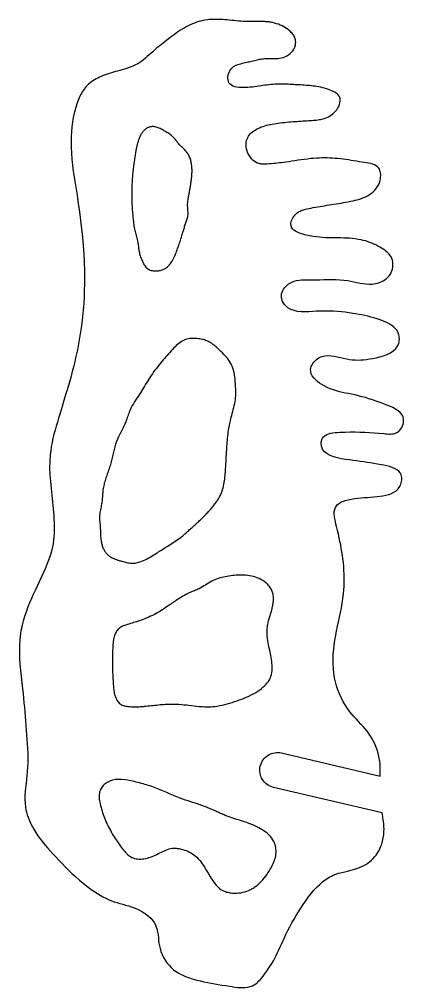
# Model space of a CAD drawing. Extents: x 0 to 470, y 0 to 279.
# Drawn here: x 346.3 to 378.8, y 196.5 to 278.5 of the extents above; entities that cross this region are included whole.
import ezdxf

# ---------------------------------------------------------------- set-up
doc = ezdxf.new("R2010")
doc.units = 0
doc.layers.add('CK_LEVEL_1', color=1, linetype='CONTINUOUS')

msp = doc.modelspace()

# ---------------------------------------------------------------- linework, layer by layer
at = {"layer": 'CK_LEVEL_1'}
msp.add_lwpolyline([(346.539, 227.295), (346.518, 227.207), (346.497, 227.118), (346.477, 227.029), (346.458, 226.94), (346.44, 226.851), (346.423, 226.762), (346.406, 226.672), (346.391, 226.583), (346.377, 226.493), (346.317, 225.981), (346.286, 225.465), (346.281, 224.945), (346.298, 224.422), (346.331, 223.898), (346.377, 223.372), (346.431, 222.845), (346.49, 222.319), (346.549, 221.795), (346.59, 221.406), (346.63, 221.017), (346.667, 220.63), (346.703, 220.243), (346.737, 219.856), (346.77, 219.47), (346.802, 219.084), (346.834, 218.698), (346.865, 218.312), (346.896, 217.923), (346.925, 217.534), (346.952, 217.144), (346.973, 216.754), (346.988, 216.363), (346.995, 215.972), (346.993, 215.581), (346.98, 215.188), (346.955, 214.796), (346.923, 214.459), (346.885, 214.123), (346.845, 213.786), (346.808, 213.451), (346.777, 213.116), (346.756, 212.782), (346.751, 212.449), (346.764, 212.118), (346.801, 211.79), (346.84, 211.574), (346.889, 211.36), (346.95, 211.148), (347.02, 210.938), (347.099, 210.73), (347.186, 210.525), (347.281, 210.323), (347.383, 210.125), (347.492, 209.93), (347.664, 209.646), (347.847, 209.371), (348.041, 209.103), (348.242, 208.842), (348.452, 208.586), (348.667, 208.335), (348.886, 208.088), (349.11, 207.844), (349.335, 207.603), (349.614, 207.307), (349.895, 207.014), (350.18, 206.725), (350.468, 206.439), (350.761, 206.159), (351.059, 205.883), (351.364, 205.615), (351.675, 205.353), (351.995, 205.098), (352.212, 204.934), (352.433, 204.775), (352.658, 204.621), (352.886, 204.474), (353.118, 204.335), (353.354, 204.203), (353.594, 204.082), (353.838, 203.97), (354.085, 203.871), (354.318, 203.788), (354.555, 203.713), (354.793, 203.643), (355.033, 203.576), (355.273, 203.508), (355.514, 203.436), (355.755, 203.358), (355.995, 203.271), (356.234, 203.172), (356.448, 203.071), (356.658, 202.957), (356.861, 202.831), (357.055, 202.694), (357.237, 202.546), (357.404, 202.386), (357.553, 202.215), (357.683, 202.033), (357.79, 201.841), (357.872, 201.638), (357.935, 201.426), (357.981, 201.208), (358.016, 200.983), (358.044, 200.755), (358.071, 200.524), (358.1, 200.292), (358.137, 200.062), (358.186, 199.834), (358.263, 199.572), (358.362, 199.318), (358.481, 199.073), (358.62, 198.838), (358.776, 198.614), (358.949, 198.405), (359.137, 198.209), (359.339, 198.03), (359.554, 197.869), (359.731, 197.756), (359.915, 197.653), (360.104, 197.561), (360.297, 197.477), (360.494, 197.401), (360.694, 197.333), (360.896, 197.27), (361.099, 197.213), (361.302, 197.16), (361.604, 197.086), (361.905, 197.018), (362.206, 196.956), (362.509, 196.897), (362.813, 196.842), (363.12, 196.789), (363.431, 196.738), (363.747, 196.687), (364.068, 196.636), (364.292, 196.6), (364.518, 196.568), (364.744, 196.541), (364.967, 196.523), (365.188, 196.516), (365.403, 196.525), (365.612, 196.553), (365.813, 196.601), (366.004, 196.674), (366.152, 196.754), (366.294, 196.85), (366.428, 196.96), (366.557, 197.082), (366.681, 197.214), (366.799, 197.353), (366.914, 197.497), (367.024, 197.644), (367.132, 197.792), (367.193, 197.878), (367.254, 197.964), (367.314, 198.049), (367.373, 198.135), (367.431, 198.22), (367.488, 198.306), (367.544, 198.392), (367.599, 198.478), (367.653, 198.566), (367.783, 198.789), (367.907, 199.017), (368.026, 199.249), (368.14, 199.483), (368.252, 199.721), (368.362, 199.959), (368.47, 200.199), (368.579, 200.438), (368.689, 200.677), (368.848, 201.009), (369.011, 201.339), (369.179, 201.666), (369.351, 201.99), (369.53, 202.31), (369.713, 202.627), (369.903, 202.941), (370.098, 203.251), (370.299, 203.558), (370.437, 203.761), (370.578, 203.961), (370.722, 204.159), (370.872, 204.354), (371.025, 204.544), (371.185, 204.73), (371.35, 204.912), (371.521, 205.087), (371.7, 205.257), (371.814, 205.359), (371.932, 205.458), (372.052, 205.553), (372.175, 205.645), (372.301, 205.732), (372.429, 205.814), (372.56, 205.891), (372.694, 205.961), (372.831, 206.026), (373.069, 206.121), (373.314, 206.2), (373.563, 206.268), (373.816, 206.329), (374.069, 206.387), (374.323, 206.447), (374.576, 206.512), (374.825, 206.587), (375.07, 206.677), (375.251, 206.756), (375.428, 206.846), (375.599, 206.946), (375.765, 207.056), (375.924, 207.175), (376.076, 207.303), (376.219, 207.44), (376.352, 207.586), (376.476, 207.741), (376.622, 207.956), (376.75, 208.184), (376.86, 208.422), (376.951, 208.669), (377.025, 208.923), (377.081, 209.181), (377.12, 209.442), (377.142, 209.705), (377.147, 209.967), (377.142, 210.118), (377.133, 210.268), (377.12, 210.418), (377.102, 210.567), (377.082, 210.715), (377.059, 210.863), (377.035, 211.011), (377.009, 211.159), (376.982, 211.306), (367.792, 213.459, -0.414214), (366.673, 215.263, -0.414214), (368.477, 216.382), (376.821, 214.427), (376.824, 214.547), (376.827, 214.667), (376.829, 214.787), (376.83, 214.906), (376.83, 215.026), (376.827, 215.146), (376.823, 215.265), (376.817, 215.385), (376.808, 215.505), (376.772, 215.795), (376.72, 216.085), (376.65, 216.371), (376.563, 216.654), (376.461, 216.932), (376.343, 217.203), (376.21, 217.467), (376.063, 217.722), (375.902, 217.967), (375.736, 218.192), (375.559, 218.409), (375.375, 218.619), (375.186, 218.826), (374.995, 219.03), (374.803, 219.235), (374.614, 219.442), (374.429, 219.653), (374.252, 219.87), (374.043, 220.153), (373.849, 220.448), (373.671, 220.753), (373.509, 221.068), (373.364, 221.392), (373.236, 221.722), (373.126, 222.059), (373.033, 222.4), (372.959, 222.745), (372.896, 223.138), (372.857, 223.534), (372.837, 223.931), (372.837, 224.33), (372.853, 224.729), (372.885, 225.127), (372.93, 225.525), (372.987, 225.921), (373.054, 226.315), (373.129, 226.708), (373.21, 227.099), (373.294, 227.488), (373.378, 227.877), (373.46, 228.266), (373.538, 228.656), (373.609, 229.048), (373.67, 229.441), (373.718, 229.838), (373.748, 230.17), (373.767, 230.503), (373.777, 230.837), (373.778, 231.171), (373.771, 231.504), (373.756, 231.836), (373.733, 232.164), (373.704, 232.489), (373.667, 232.81), (373.628, 233.105), (373.583, 233.398), (373.532, 233.69), (373.477, 233.983), (373.417, 234.28), (373.352, 234.582), (373.282, 234.891), (373.207, 235.209), (373.127, 235.538), (373.075, 235.753), (373.026, 235.971), (372.983, 236.188), (372.952, 236.401), (372.936, 236.607), (372.94, 236.804), (372.969, 236.988), (373.026, 237.155), (373.116, 237.304), (373.192, 237.388), (373.281, 237.464), (373.382, 237.532), (373.492, 237.592), (373.609, 237.646), (373.733, 237.695), (373.86, 237.737), (373.99, 237.775), (374.119, 237.809), (374.398, 237.87), (374.67, 237.916), (374.937, 237.95), (375.203, 237.975), (375.467, 237.995), (375.734, 238.011), (376.003, 238.027), (376.278, 238.047), (376.561, 238.071), (376.808, 238.1), (377.057, 238.137), (377.304, 238.188), (377.543, 238.253), (377.771, 238.338), (377.983, 238.444), (378.174, 238.576), (378.339, 238.735), (378.474, 238.925), (378.526, 239.027), (378.57, 239.135), (378.605, 239.247), (378.631, 239.361), (378.647, 239.476), (378.653, 239.59), (378.647, 239.702), (378.631, 239.809), (378.602, 239.91), (378.514, 240.082), (378.387, 240.229), (378.227, 240.352), (378.039, 240.455), (377.831, 240.541), (377.607, 240.612), (377.375, 240.672), (377.141, 240.722), (376.909, 240.766), (376.591, 240.824), (376.289, 240.876), (375.996, 240.923), (375.71, 240.967), (375.426, 241.008), (375.139, 241.049), (374.844, 241.09), (374.538, 241.132), (374.215, 241.176), (373.887, 241.224), (373.55, 241.279), (373.215, 241.349), (372.893, 241.437), (372.594, 241.549), (372.331, 241.69), (372.113, 241.866), (371.951, 242.081), (371.856, 242.341), (371.844, 242.415), (371.837, 242.493), (371.835, 242.571), (371.839, 242.65), (371.848, 242.728), (371.863, 242.805), (371.883, 242.879), (371.909, 242.95), (371.941, 243.016), (372.034, 243.145), (372.153, 243.25), (372.295, 243.331), (372.455, 243.394), (372.629, 243.44), (372.814, 243.472), (373.006, 243.494), (373.201, 243.509), (373.396, 243.519), (373.852, 243.536), (374.286, 243.545), (374.704, 243.546), (375.109, 243.539), (375.508, 243.524), (375.906, 243.503), (376.308, 243.475), (376.718, 243.442), (377.143, 243.402), (377.276, 243.389), (377.41, 243.377), (377.543, 243.37), (377.675, 243.368), (377.805, 243.374), (377.931, 243.39), (378.053, 243.418), (378.169, 243.46), (378.279, 243.518), (378.387, 243.599), (378.485, 243.697), (378.572, 243.81), (378.648, 243.934), (378.71, 244.065), (378.758, 244.202), (378.79, 244.34), (378.806, 244.476), (378.804, 244.608), (378.755, 244.822), (378.656, 245.014), (378.512, 245.186), (378.332, 245.34), (378.123, 245.479), (377.892, 245.605), (377.646, 245.718), (377.392, 245.823), (377.139, 245.92), (376.806, 246.043), (376.485, 246.156), (376.173, 246.261), (375.869, 246.358), (375.57, 246.448), (375.276, 246.53), (374.984, 246.606), (374.692, 246.676), (374.399, 246.74), (374.148, 246.791), (373.895, 246.842), (373.639, 246.895), (373.382, 246.954), (373.123, 247.022), (372.862, 247.102), (372.6, 247.197), (372.337, 247.311), (372.072, 247.446), (371.877, 247.561), (371.686, 247.688), (371.506, 247.827), (371.34, 247.976), (371.196, 248.134), (371.078, 248.301), (370.99, 248.474), (370.94, 248.654), (370.931, 248.838), (370.952, 248.967), (370.993, 249.096), (371.052, 249.224), (371.128, 249.347), (371.217, 249.464), (371.318, 249.574), (371.428, 249.674), (371.546, 249.762), (371.668, 249.837), (371.905, 249.938), (372.15, 249.992), (372.402, 250.009), (372.66, 249.995), (372.922, 249.957), (373.185, 249.904), (373.449, 249.843), (373.711, 249.781), (373.97, 249.726), (374.215, 249.685), (374.456, 249.656), (374.696, 249.64), (374.936, 249.635), (375.177, 249.641), (375.421, 249.657), (375.668, 249.684), (375.921, 249.72), (376.181, 249.764), (376.491, 249.828), (376.805, 249.905), (377.113, 249.999), (377.408, 250.113), (377.682, 250.249), (377.926, 250.41), (378.132, 250.598), (378.292, 250.817), (378.398, 251.069), (378.421, 251.162), (378.436, 251.259), (378.444, 251.358), (378.445, 251.458), (378.439, 251.558), (378.427, 251.658), (378.407, 251.755), (378.38, 251.851), (378.346, 251.942), (378.252, 252.123), (378.13, 252.284), (377.985, 252.428), (377.819, 252.557), (377.637, 252.671), (377.443, 252.773), (377.239, 252.864), (377.03, 252.947), (376.82, 253.023), (376.556, 253.111), (376.295, 253.192), (376.037, 253.265), (375.782, 253.332), (375.528, 253.393), (375.275, 253.448), (375.024, 253.497), (374.773, 253.542), (374.523, 253.583), (374.196, 253.631), (373.867, 253.673), (373.536, 253.707), (373.202, 253.734), (372.862, 253.754), (372.518, 253.767), (372.166, 253.771), (371.807, 253.767), (371.439, 253.755), (371.111, 253.738), (370.78, 253.722), (370.452, 253.714), (370.13, 253.721), (369.821, 253.751), (369.527, 253.811), (369.255, 253.909), (369.01, 254.051), (368.795, 254.245), (368.729, 254.325), (368.669, 254.411), (368.614, 254.502), (368.566, 254.598), (368.526, 254.697), (368.495, 254.798), (368.473, 254.901), (368.462, 255.005), (368.462, 255.108), (368.48, 255.244), (368.518, 255.376), (368.573, 255.504), (368.643, 255.627), (368.728, 255.743), (368.823, 255.852), (368.928, 255.952), (369.041, 256.042), (369.159, 256.122), (369.348, 256.222), (369.545, 256.298), (369.748, 256.352), (369.956, 256.388), (370.168, 256.41), (370.383, 256.421), (370.6, 256.424), (370.817, 256.424), (371.035, 256.422), (371.38, 256.425), (371.723, 256.432), (372.063, 256.441), (372.401, 256.448), (372.737, 256.451), (373.073, 256.447), (373.407, 256.432), (373.741, 256.404), (374.075, 256.359), (374.335, 256.312), (374.595, 256.258), (374.856, 256.203), (375.117, 256.15), (375.378, 256.105), (375.639, 256.073), (375.901, 256.058), (376.163, 256.066), (376.425, 256.1), (376.591, 256.138), (376.755, 256.189), (376.916, 256.253), (377.07, 256.33), (377.217, 256.419), (377.354, 256.521), (377.48, 256.636), (377.592, 256.764), (377.688, 256.904), (377.759, 257.038), (377.816, 257.18), (377.859, 257.328), (377.888, 257.479), (377.902, 257.632), (377.901, 257.784), (377.885, 257.934), (377.854, 258.08), (377.807, 258.219), (377.74, 258.357), (377.657, 258.486), (377.561, 258.607), (377.452, 258.72), (377.333, 258.826), (377.205, 258.925), (377.072, 259.017), (376.934, 259.105), (376.794, 259.187), (376.622, 259.281), (376.45, 259.368), (376.276, 259.449), (376.101, 259.524), (375.925, 259.592), (375.748, 259.654), (375.568, 259.71), (375.387, 259.759), (375.203, 259.801), (374.962, 259.847), (374.717, 259.884), (374.47, 259.912), (374.222, 259.933), (373.973, 259.948), (373.725, 259.958), (373.478, 259.964), (373.233, 259.968), (372.991, 259.971), (372.729, 259.974), (372.47, 259.979), (372.211, 259.987), (371.951, 260.001), (371.688, 260.021), (371.419, 260.051), (371.143, 260.091), (370.858, 260.143), (370.561, 260.21), (370.372, 260.259), (370.182, 260.316), (369.997, 260.38), (369.822, 260.455), (369.662, 260.539), (369.522, 260.636), (369.407, 260.745), (369.323, 260.868), (369.273, 261.006), (369.261, 261.111), (369.266, 261.221), (369.288, 261.335), (369.325, 261.451), (369.375, 261.566), (369.436, 261.678), (369.507, 261.786), (369.586, 261.887), (369.672, 261.979), (369.792, 262.084), (369.92, 262.172), (370.054, 262.245), (370.195, 262.306), (370.339, 262.356), (370.488, 262.398), (370.639, 262.433), (370.791, 262.464), (370.944, 262.492), (371.141, 262.528), (371.337, 262.562), (371.533, 262.596), (371.728, 262.63), (371.922, 262.662), (372.116, 262.694), (372.31, 262.726), (372.504, 262.757), (372.697, 262.787), (372.9, 262.819), (373.104, 262.851), (373.307, 262.883), (373.511, 262.916), (373.714, 262.951), (373.918, 262.988), (374.122, 263.027), (374.326, 263.069), (374.53, 263.114), (374.708, 263.157), (374.886, 263.203), (375.062, 263.255), (375.236, 263.313), (375.406, 263.377), (375.572, 263.449), (375.734, 263.53), (375.89, 263.621), (376.039, 263.722), (376.161, 263.817), (376.276, 263.921), (376.383, 264.032), (376.483, 264.152), (376.573, 264.279), (376.653, 264.414), (376.722, 264.556), (376.779, 264.705), (376.822, 264.861), (376.845, 264.981), (376.859, 265.103), (376.865, 265.225), (376.862, 265.346), (376.85, 265.464), (376.827, 265.577), (376.794, 265.685), (376.75, 265.785), (376.695, 265.875), (376.596, 265.988), (376.475, 266.08), (376.336, 266.155), (376.182, 266.215), (376.016, 266.262), (375.842, 266.3), (375.663, 266.33), (375.482, 266.357), (375.302, 266.381), (375.056, 266.417), (374.817, 266.453), (374.584, 266.49), (374.356, 266.527), (374.131, 266.563), (373.909, 266.597), (373.688, 266.629), (373.467, 266.658), (373.244, 266.682), (373.021, 266.702), (372.795, 266.718), (372.568, 266.728), (372.339, 266.735), (372.109, 266.737), (371.878, 266.734), (371.647, 266.727), (371.417, 266.715), (371.186, 266.699), (370.921, 266.675), (370.656, 266.646), (370.393, 266.613), (370.131, 266.577), (369.869, 266.539), (369.608, 266.499), (369.347, 266.459), (369.086, 266.419), (368.826, 266.381), (368.653, 266.357), (368.479, 266.335), (368.305, 266.313), (368.131, 266.293), (367.956, 266.275), (367.78, 266.258), (367.604, 266.242), (367.426, 266.229), (367.247, 266.217), (367.17, 266.213), (367.092, 266.209), (367.015, 266.207), (366.937, 266.207), (366.86, 266.21), (366.784, 266.215), (366.709, 266.224), (366.635, 266.237), (366.562, 266.255), (366.422, 266.304), (366.289, 266.371), (366.163, 266.455), (366.044, 266.554), (365.935, 266.665), (365.835, 266.788), (365.746, 266.921), (365.668, 267.062), (365.602, 267.209), (365.553, 267.349), (365.515, 267.493), (365.489, 267.637), (365.475, 267.782), (365.474, 267.925), (365.487, 268.066), (365.513, 268.204), (365.552, 268.336), (365.606, 268.463), (365.668, 268.571), (365.741, 268.673), (365.823, 268.77), (365.914, 268.86), (366.012, 268.944), (366.116, 269.023), (366.226, 269.096), (366.339, 269.163), (366.454, 269.224), (366.602, 269.294), (366.752, 269.356), (366.903, 269.411), (367.056, 269.459), (367.21, 269.501), (367.366, 269.538), (367.522, 269.571), (367.679, 269.6), (367.836, 269.627), (368.013, 269.655), (368.19, 269.68), (368.367, 269.704), (368.545, 269.725), (368.723, 269.745), (368.901, 269.763), (369.079, 269.779), (369.257, 269.794), (369.435, 269.809), (369.601, 269.821), (369.767, 269.832), (369.934, 269.843), (370.1, 269.853), (370.266, 269.864), (370.432, 269.874), (370.599, 269.884), (370.765, 269.894), (370.932, 269.905), (371.053, 269.914), (371.174, 269.923), (371.295, 269.933), (371.416, 269.945), (371.536, 269.96), (371.655, 269.978), (371.774, 269.999), (371.892, 270.025), (372.009, 270.055), (372.154, 270.1), (372.297, 270.154), (372.436, 270.217), (372.571, 270.289), (372.7, 270.372), (372.824, 270.466), (372.94, 270.57), (373.049, 270.686), (373.148, 270.815), (373.22, 270.925), (373.285, 271.04), (373.34, 271.16), (373.386, 271.283), (373.419, 271.405), (373.439, 271.527), (373.443, 271.645), (373.432, 271.758), (373.402, 271.865), (373.35, 271.969), (373.277, 272.065), (373.188, 272.151), (373.085, 272.23), (372.97, 272.301), (372.847, 272.365), (372.718, 272.424), (372.585, 272.477), (372.452, 272.525), (372.283, 272.581), (372.117, 272.63), (371.953, 272.674), (371.791, 272.712), (371.631, 272.745), (371.471, 272.774), (371.312, 272.799), (371.152, 272.82), (370.991, 272.839), (370.843, 272.854), (370.694, 272.868), (370.544, 272.88), (370.394, 272.89), (370.242, 272.9), (370.091, 272.91), (369.939, 272.918), (369.787, 272.927), (369.636, 272.936), (369.517, 272.943), (369.399, 272.95), (369.281, 272.957), (369.163, 272.964), (369.045, 272.97), (368.927, 272.975), (368.808, 272.98), (368.69, 272.983), (368.571, 272.984), (368.403, 272.984), (368.234, 272.981), (368.065, 272.975), (367.897, 272.967), (367.729, 272.956), (367.562, 272.942), (367.397, 272.926), (367.233, 272.908), (367.07, 272.888), (366.894, 272.863), (366.719, 272.838), (366.544, 272.811), (366.368, 272.786), (366.19, 272.761), (366.007, 272.739), (365.82, 272.72), (365.626, 272.704), (365.425, 272.694), (365.241, 272.69), (365.054, 272.693), (364.869, 272.705), (364.69, 272.728), (364.52, 272.765), (364.364, 272.819), (364.227, 272.891), (364.112, 272.984), (364.024, 273.1), (363.974, 273.214), (363.944, 273.342), (363.933, 273.48), (363.94, 273.623), (363.965, 273.769), (364.006, 273.912), (364.061, 274.049), (364.132, 274.177), (364.215, 274.291), (364.307, 274.386), (364.409, 274.466), (364.52, 274.534), (364.637, 274.59), (364.761, 274.638), (364.888, 274.678), (365.018, 274.713), (365.149, 274.745), (365.28, 274.775), (365.395, 274.802), (365.509, 274.83), (365.623, 274.857), (365.735, 274.884), (365.848, 274.912), (365.96, 274.939), (366.071, 274.965), (366.183, 274.992), (366.296, 275.017), (366.402, 275.041), (366.508, 275.063), (366.615, 275.084), (366.723, 275.104), (366.831, 275.121), (366.939, 275.136), (367.047, 275.148), (367.155, 275.157), (367.264, 275.163), (367.395, 275.164), (367.526, 275.162), (367.657, 275.158), (367.788, 275.154), (367.919, 275.151), (368.05, 275.152), (368.181, 275.159), (368.312, 275.173), (368.443, 275.196), (368.605, 275.239), (368.764, 275.299), (368.918, 275.374), (369.064, 275.463), (369.201, 275.567), (369.324, 275.683), (369.432, 275.811), (369.522, 275.951), (369.592, 276.102), (369.621, 276.188), (369.643, 276.276), (369.658, 276.365), (369.666, 276.456), (369.668, 276.546), (369.662, 276.636), (369.649, 276.725), (369.63, 276.812), (369.603, 276.896), (369.568, 276.982), (369.525, 277.063), (369.476, 277.141), (369.421, 277.217), (369.361, 277.289), (369.297, 277.358), (369.229, 277.424), (369.159, 277.487), (369.086, 277.548), (368.95, 277.651), (368.809, 277.746), (368.664, 277.833), (368.515, 277.911), (368.362, 277.982), (368.207, 278.045), (368.049, 278.099), (367.888, 278.146), (367.726, 278.185), (367.641, 278.202), (367.556, 278.218), (367.471, 278.231), (367.386, 278.243), (367.3, 278.253), (367.214, 278.261), (367.128, 278.268), (367.042, 278.274), (366.956, 278.279), (366.785, 278.285), (366.615, 278.288), (366.444, 278.289), (366.274, 278.288), (366.103, 278.286), (365.933, 278.285), (365.762, 278.284), (365.592, 278.285), (365.422, 278.288), (365.227, 278.296), (365.032, 278.307), (364.837, 278.322), (364.643, 278.339), (364.448, 278.357), (364.253, 278.376), (364.058, 278.394), (363.863, 278.412), (363.667, 278.429), (363.503, 278.441), (363.34, 278.451), (363.175, 278.459), (363.011, 278.463), (362.848, 278.464), (362.684, 278.461), (362.52, 278.454), (362.357, 278.442), (362.194, 278.424), (362.009, 278.397), (361.824, 278.363), (361.64, 278.321), (361.458, 278.272), (361.278, 278.216), (361.1, 278.154), (360.925, 278.085), (360.752, 278.01), (360.582, 277.929), (360.401, 277.834), (360.223, 277.733), (360.048, 277.626), (359.877, 277.515), (359.707, 277.4), (359.54, 277.282), (359.374, 277.161), (359.21, 277.039), (359.046, 276.916), (358.897, 276.803), (358.748, 276.689), (358.599, 276.575), (358.451, 276.46), (358.304, 276.344), (358.158, 276.227), (358.013, 276.108), (357.869, 275.987), (357.727, 275.863), (357.573, 275.726), (357.42, 275.588), (357.267, 275.45), (357.112, 275.313), (356.957, 275.18), (356.798, 275.051), (356.636, 274.928), (356.469, 274.813), (356.297, 274.707), (356.121, 274.612), (355.941, 274.527), (355.755, 274.45), (355.566, 274.379), (355.374, 274.314), (355.18, 274.254), (354.984, 274.197), (354.788, 274.141), (354.592, 274.087), (354.416, 274.038), (354.242, 273.988), (354.068, 273.937), (353.896, 273.883), (353.724, 273.826), (353.554, 273.766), (353.385, 273.702), (353.217, 273.633), (353.051, 273.559), (352.913, 273.493), (352.777, 273.421), (352.643, 273.345), (352.513, 273.265), (352.386, 273.179), (352.264, 273.087), (352.147, 272.99), (352.036, 272.888), (351.932, 272.779), (351.841, 272.672), (351.757, 272.56), (351.677, 272.443), (351.603, 272.323), (351.534, 272.199), (351.468, 272.072), (351.407, 271.943), (351.349, 271.813), (351.294, 271.68), (351.153, 271.304), (351.031, 270.922), (350.929, 270.535), (350.844, 270.145), (350.775, 269.751), (350.724, 269.356), (350.687, 268.958), (350.665, 268.56), (350.656, 268.162), (350.663, 267.649), (350.689, 267.138), (350.73, 266.628), (350.784, 266.119), (350.849, 265.61), (350.922, 265.102), (351, 264.594), (351.08, 264.086), (351.16, 263.578), (351.267, 262.871), (351.367, 262.163), (351.46, 261.455), (351.544, 260.746), (351.618, 260.036), (351.68, 259.326), (351.73, 258.615), (351.767, 257.903), (351.789, 257.19), (351.796, 256.634), (351.793, 256.078), (351.78, 255.521), (351.757, 254.965), (351.724, 254.409), (351.681, 253.854), (351.627, 253.3), (351.563, 252.747), (351.488, 252.195), (351.437, 251.854), (351.381, 251.514), (351.322, 251.174), (351.258, 250.835), (351.191, 250.497), (351.12, 250.16), (351.046, 249.824), (350.968, 249.489), (350.887, 249.155), (350.76, 248.659), (350.627, 248.166), (350.488, 247.673), (350.345, 247.182), (350.199, 246.691), (350.05, 246.201), (349.9, 245.709), (349.75, 245.217), (349.6, 244.724), (349.498, 244.382), (349.398, 244.039), (349.302, 243.696), (349.211, 243.352), (349.127, 243.006), (349.051, 242.66), (348.986, 242.314), (348.931, 241.966), (348.89, 241.618), (348.852, 241.051), (348.846, 240.482), (348.866, 239.911), (348.906, 239.339), (348.959, 238.765), (349.02, 238.189), (349.082, 237.612), (349.14, 237.033), (349.187, 236.453), (349.205, 236.158), (349.218, 235.863), (349.225, 235.568), (349.224, 235.274), (349.215, 234.981), (349.198, 234.69), (349.17, 234.4), (349.132, 234.113), (349.082, 233.828), (348.994, 233.444), (348.885, 233.065), (348.758, 232.69), (348.617, 232.318), (348.463, 231.95), (348.299, 231.583), (348.13, 231.217), (347.956, 230.853), (347.782, 230.488), (347.618, 230.139), (347.456, 229.788), (347.3, 229.437), (347.15, 229.085), (347.007, 228.731), (346.873, 228.375), (346.75, 228.017), (346.638, 227.657), (346.539, 227.295)], format="xyb", close=True, dxfattribs=at)
for points in [[(355.842, 265), (355.834, 264.878), (355.827, 264.756), (355.82, 264.635), (355.814, 264.513), (355.809, 264.391), (355.804, 264.269), (355.801, 264.147), (355.798, 264.026), (355.795, 263.904), (355.794, 263.781), (355.793, 263.659), (355.793, 263.536), (355.794, 263.414), (355.796, 263.291), (355.798, 263.169), (355.802, 263.047), (355.806, 262.924), (355.812, 262.802), (355.818, 262.68), (355.825, 262.558), (355.833, 262.436), (355.842, 262.314), (355.852, 262.192), (355.862, 262.07), (355.872, 261.948), (355.883, 261.826), (355.895, 261.704), (355.907, 261.582), (355.919, 261.461), (355.932, 261.34), (355.947, 261.218), (355.963, 261.097), (355.981, 260.977), (356.001, 260.857), (356.023, 260.737), (356.049, 260.618), (356.075, 260.505), (356.104, 260.393), (356.134, 260.281), (356.165, 260.169), (356.196, 260.057), (356.225, 259.945), (356.253, 259.832), (356.279, 259.719), (356.302, 259.606), (356.317, 259.518), (356.331, 259.43), (356.343, 259.342), (356.355, 259.254), (356.366, 259.166), (356.378, 259.078), (356.39, 258.991), (356.404, 258.903), (356.419, 258.817), (356.439, 258.722), (356.461, 258.629), (356.486, 258.536), (356.513, 258.444), (356.544, 258.352), (356.577, 258.26), (356.612, 258.169), (356.65, 258.078), (356.691, 257.986), (356.732, 257.9), (356.776, 257.815), (356.823, 257.731), (356.873, 257.65), (356.927, 257.574), (356.985, 257.502), (357.048, 257.436), (357.116, 257.376), (357.189, 257.325), (357.265, 257.283), (357.345, 257.249), (357.43, 257.222), (357.517, 257.202), (357.607, 257.188), (357.699, 257.18), (357.792, 257.178), (357.886, 257.18), (357.979, 257.186), (358.059, 257.195), (358.138, 257.207), (358.216, 257.222), (358.292, 257.24), (358.367, 257.262), (358.44, 257.288), (358.511, 257.317), (358.579, 257.351), (358.645, 257.388), (358.741, 257.454), (358.831, 257.529), (358.915, 257.612), (358.993, 257.702), (359.067, 257.797), (359.136, 257.898), (359.201, 258.002), (359.261, 258.108), (359.318, 258.216), (359.379, 258.338), (359.435, 258.46), (359.489, 258.582), (359.54, 258.705), (359.588, 258.828), (359.634, 258.952), (359.679, 259.076), (359.723, 259.201), (359.766, 259.326), (359.806, 259.44), (359.844, 259.555), (359.883, 259.67), (359.921, 259.785), (359.959, 259.901), (359.995, 260.017), (360.032, 260.132), (360.067, 260.249), (360.102, 260.365), (360.126, 260.446), (360.149, 260.527), (360.172, 260.608), (360.196, 260.689), (360.22, 260.77), (360.245, 260.851), (360.27, 260.932), (360.296, 261.013), (360.324, 261.093), (360.352, 261.174), (360.382, 261.254), (360.411, 261.334), (360.439, 261.415), (360.466, 261.495), (360.491, 261.576), (360.513, 261.657), (360.531, 261.739), (360.545, 261.821), (360.556, 261.927), (360.56, 262.034), (360.558, 262.142), (360.553, 262.25), (360.546, 262.359), (360.538, 262.467), (360.53, 262.576), (360.525, 262.685), (360.523, 262.793), (360.526, 262.892), (360.533, 262.99), (360.543, 263.088), (360.556, 263.186), (360.571, 263.283), (360.587, 263.38), (360.605, 263.478), (360.623, 263.575), (360.642, 263.672), (360.657, 263.752), (360.672, 263.833), (360.686, 263.914), (360.7, 263.995), (360.714, 264.076), (360.728, 264.157), (360.741, 264.238), (360.755, 264.318), (360.768, 264.399), (360.781, 264.48), (360.794, 264.561), (360.807, 264.642), (360.819, 264.723), (360.83, 264.805), (360.841, 264.886), (360.852, 264.967), (360.861, 265.049), (360.87, 265.131), (360.877, 265.211), (360.884, 265.29), (360.889, 265.371), (360.893, 265.451), (360.896, 265.531), (360.897, 265.611), (360.897, 265.691), (360.896, 265.771), (360.892, 265.851), (360.888, 265.929), (360.881, 266.008), (360.873, 266.085), (360.863, 266.163), (360.851, 266.241), (360.836, 266.318), (360.82, 266.395), (360.802, 266.471), (360.781, 266.547), (360.756, 266.632), (360.727, 266.715), (360.695, 266.798), (360.66, 266.879), (360.622, 266.958), (360.581, 267.035), (360.536, 267.11), (360.487, 267.182), (360.435, 267.252), (360.381, 267.316), (360.324, 267.378), (360.264, 267.438), (360.203, 267.497), (360.141, 267.555), (360.079, 267.613), (360.016, 267.671), (359.955, 267.73), (359.895, 267.791), (359.818, 267.876), (359.743, 267.964), (359.671, 268.054), (359.599, 268.144), (359.528, 268.235), (359.455, 268.324), (359.381, 268.41), (359.303, 268.493), (359.222, 268.572), (359.152, 268.633), (359.079, 268.691), (359.004, 268.746), (358.926, 268.798), (358.847, 268.849), (358.766, 268.898), (358.684, 268.946), (358.601, 268.994), (358.519, 269.041), (358.44, 269.087), (358.361, 269.131), (358.281, 269.175), (358.201, 269.216), (358.12, 269.255), (358.038, 269.29), (357.954, 269.321), (357.869, 269.347), (357.782, 269.367), (357.718, 269.377), (357.653, 269.384), (357.588, 269.387), (357.522, 269.387), (357.457, 269.382), (357.392, 269.374), (357.328, 269.361), (357.266, 269.344), (357.205, 269.323), (357.149, 269.299), (357.095, 269.271), (357.043, 269.239), (356.992, 269.204), (356.944, 269.167), (356.897, 269.127), (356.852, 269.084), (356.81, 269.04), (356.769, 268.994), (356.726, 268.94), (356.685, 268.885), (356.646, 268.828), (356.609, 268.77), (356.575, 268.711), (356.542, 268.651), (356.512, 268.589), (356.482, 268.527), (356.454, 268.464), (356.425, 268.395), (356.397, 268.324), (356.371, 268.253), (356.346, 268.182), (356.323, 268.11), (356.301, 268.038), (356.28, 267.965), (356.26, 267.892), (356.242, 267.819), (356.224, 267.744), (356.208, 267.669), (356.192, 267.594), (356.178, 267.519), (356.164, 267.444), (356.15, 267.368), (356.137, 267.293), (356.125, 267.217), (356.112, 267.142), (356.093, 267.024), (356.073, 266.907), (356.054, 266.789), (356.035, 266.671), (356.017, 266.554), (355.999, 266.436), (355.981, 266.318), (355.965, 266.2), (355.949, 266.082), (355.934, 265.962), (355.919, 265.842), (355.906, 265.722), (355.893, 265.602), (355.882, 265.482), (355.871, 265.361), (355.86, 265.241), (355.851, 265.12), (355.842, 265)], [(363.764, 240.889), (363.771, 241.033), (363.779, 241.177), (363.787, 241.322), (363.795, 241.466), (363.803, 241.61), (363.811, 241.755), (363.82, 241.899), (363.829, 242.044), (363.838, 242.188), (363.849, 242.356), (363.861, 242.523), (363.874, 242.691), (363.889, 242.858), (363.905, 243.025), (363.922, 243.191), (363.942, 243.358), (363.964, 243.524), (363.989, 243.689), (364.012, 243.829), (364.036, 243.969), (364.063, 244.108), (364.091, 244.247), (364.121, 244.386), (364.152, 244.524), (364.185, 244.663), (364.219, 244.801), (364.254, 244.94), (364.298, 245.108), (364.342, 245.276), (364.386, 245.444), (364.428, 245.613), (364.468, 245.781), (364.505, 245.95), (364.536, 246.12), (364.563, 246.289), (364.582, 246.459), (364.592, 246.587), (364.598, 246.716), (364.601, 246.845), (364.6, 246.974), (364.597, 247.104), (364.592, 247.234), (364.585, 247.364), (364.576, 247.495), (364.567, 247.627), (364.552, 247.818), (364.534, 248.01), (364.513, 248.201), (364.485, 248.391), (364.451, 248.578), (364.409, 248.761), (364.357, 248.94), (364.294, 249.114), (364.219, 249.282), (364.136, 249.432), (364.043, 249.577), (363.941, 249.716), (363.83, 249.852), (363.713, 249.983), (363.59, 250.112), (363.464, 250.239), (363.335, 250.363), (363.205, 250.487), (363.112, 250.575), (363.019, 250.662), (362.925, 250.747), (362.829, 250.83), (362.732, 250.91), (362.633, 250.985), (362.532, 251.056), (362.427, 251.122), (362.32, 251.181), (362.228, 251.225), (362.135, 251.264), (362.039, 251.299), (361.941, 251.33), (361.842, 251.357), (361.741, 251.381), (361.639, 251.402), (361.536, 251.42), (361.432, 251.435), (361.31, 251.449), (361.187, 251.46), (361.065, 251.466), (360.943, 251.467), (360.821, 251.462), (360.702, 251.451), (360.584, 251.432), (360.469, 251.406), (360.356, 251.372), (360.232, 251.322), (360.113, 251.263), (359.997, 251.194), (359.884, 251.117), (359.775, 251.034), (359.669, 250.945), (359.565, 250.852), (359.464, 250.756), (359.365, 250.658), (359.244, 250.534), (359.126, 250.409), (359.01, 250.283), (358.896, 250.156), (358.784, 250.028), (358.674, 249.899), (358.564, 249.77), (358.456, 249.64), (358.347, 249.509), (358.228, 249.365), (358.11, 249.219), (357.992, 249.073), (357.875, 248.925), (357.76, 248.776), (357.647, 248.626), (357.537, 248.473), (357.43, 248.319), (357.326, 248.163), (357.234, 248.019), (357.144, 247.873), (357.057, 247.726), (356.97, 247.578), (356.884, 247.43), (356.797, 247.282), (356.71, 247.135), (356.621, 246.988), (356.529, 246.843), (356.43, 246.691), (356.328, 246.541), (356.226, 246.391), (356.125, 246.24), (356.026, 246.089), (355.93, 245.937), (355.838, 245.782), (355.753, 245.624), (355.676, 245.463), (355.627, 245.348), (355.581, 245.232), (355.538, 245.115), (355.497, 244.997), (355.456, 244.878), (355.416, 244.759), (355.375, 244.64), (355.333, 244.522), (355.289, 244.405), (355.21, 244.217), (355.125, 244.032), (355.035, 243.849), (354.943, 243.667), (354.851, 243.485), (354.759, 243.303), (354.671, 243.12), (354.587, 242.936), (354.511, 242.748), (354.432, 242.524), (354.363, 242.296), (354.301, 242.065), (354.245, 241.832), (354.192, 241.598), (354.139, 241.364), (354.084, 241.13), (354.025, 240.898), (353.959, 240.668), (353.923, 240.556), (353.886, 240.444), (353.847, 240.333), (353.808, 240.222), (353.768, 240.111), (353.727, 240), (353.687, 239.889), (353.648, 239.778), (353.609, 239.667), (353.572, 239.556), (353.537, 239.445), (353.504, 239.333), (353.473, 239.22), (353.445, 239.107), (353.418, 238.994), (353.395, 238.88), (353.375, 238.766), (353.358, 238.651), (353.344, 238.531), (353.333, 238.41), (353.324, 238.289), (353.316, 238.169), (353.308, 238.048), (353.3, 237.927), (353.29, 237.806), (353.278, 237.685), (353.262, 237.565), (353.242, 237.445), (353.219, 237.325), (353.194, 237.205), (353.168, 237.086), (353.143, 236.967), (353.119, 236.847), (353.099, 236.728), (353.083, 236.608), (353.072, 236.488), (353.067, 236.379), (353.067, 236.27), (353.071, 236.161), (353.078, 236.051), (353.087, 235.941), (353.097, 235.832), (353.107, 235.722), (353.117, 235.612), (353.126, 235.501), (353.134, 235.373), (353.14, 235.244), (353.144, 235.116), (353.149, 234.987), (353.154, 234.859), (353.16, 234.731), (353.169, 234.603), (353.18, 234.475), (353.196, 234.348), (353.208, 234.269), (353.223, 234.191), (353.239, 234.113), (353.258, 234.035), (353.279, 233.958), (353.302, 233.882), (353.329, 233.806), (353.358, 233.732), (353.391, 233.659), (353.421, 233.599), (353.452, 233.54), (353.486, 233.483), (353.523, 233.427), (353.561, 233.372), (353.602, 233.319), (353.645, 233.267), (353.69, 233.218), (353.737, 233.171), (353.788, 233.125), (353.84, 233.081), (353.895, 233.04), (353.951, 233), (354.009, 232.963), (354.068, 232.928), (354.128, 232.896), (354.19, 232.865), (354.252, 232.836), (354.327, 232.804), (354.403, 232.774), (354.48, 232.747), (354.558, 232.721), (354.636, 232.696), (354.715, 232.673), (354.794, 232.651), (354.873, 232.628), (354.953, 232.606), (355.053, 232.579), (355.153, 232.551), (355.253, 232.525), (355.353, 232.501), (355.454, 232.479), (355.555, 232.461), (355.656, 232.448), (355.757, 232.439), (355.858, 232.436), (355.964, 232.44), (356.071, 232.451), (356.177, 232.468), (356.282, 232.491), (356.387, 232.519), (356.491, 232.551), (356.594, 232.587), (356.696, 232.627), (356.797, 232.669), (356.924, 232.728), (357.05, 232.789), (357.173, 232.853), (357.295, 232.921), (357.415, 232.99), (357.534, 233.061), (357.651, 233.134), (357.769, 233.207), (357.885, 233.282), (357.991, 233.35), (358.096, 233.417), (358.201, 233.486), (358.306, 233.554), (358.412, 233.622), (358.517, 233.69), (358.623, 233.757), (358.729, 233.825), (358.835, 233.891), (358.965, 233.972), (359.094, 234.053), (359.224, 234.133), (359.353, 234.215), (359.481, 234.298), (359.607, 234.382), (359.732, 234.469), (359.855, 234.559), (359.975, 234.651), (360.041, 234.705), (360.107, 234.76), (360.172, 234.815), (360.236, 234.871), (360.3, 234.928), (360.363, 234.985), (360.427, 235.042), (360.49, 235.099), (360.554, 235.156), (360.623, 235.219), (360.693, 235.281), (360.763, 235.343), (360.834, 235.404), (360.904, 235.466), (360.974, 235.528), (361.044, 235.59), (361.114, 235.652), (361.183, 235.714), (361.255, 235.779), (361.327, 235.845), (361.399, 235.911), (361.47, 235.977), (361.54, 236.044), (361.611, 236.111), (361.681, 236.178), (361.75, 236.246), (361.82, 236.314), (361.888, 236.382), (361.957, 236.451), (362.025, 236.52), (362.092, 236.59), (362.159, 236.66), (362.225, 236.73), (362.29, 236.801), (362.355, 236.873), (362.419, 236.946), (362.48, 237.015), (362.54, 237.086), (362.599, 237.157), (362.658, 237.229), (362.716, 237.301), (362.773, 237.374), (362.829, 237.448), (362.884, 237.523), (362.938, 237.598), (362.988, 237.669), (363.036, 237.74), (363.083, 237.812), (363.129, 237.885), (363.174, 237.958), (363.217, 238.033), (363.258, 238.108), (363.297, 238.184), (363.333, 238.262), (363.391, 238.398), (363.443, 238.538), (363.488, 238.68), (363.527, 238.823), (363.562, 238.969), (363.592, 239.116), (363.618, 239.264), (363.641, 239.412), (363.66, 239.561), (363.678, 239.709), (363.693, 239.856), (363.706, 240.004), (363.718, 240.151), (363.729, 240.299), (363.738, 240.446), (363.747, 240.594), (363.756, 240.741), (363.764, 240.889)], [(362.813, 220.318), (363.028, 220.346), (363.242, 220.381), (363.456, 220.423), (363.668, 220.472), (363.878, 220.527), (364.088, 220.587), (364.297, 220.651), (364.504, 220.719), (364.709, 220.789), (364.914, 220.863), (365.117, 220.939), (365.318, 221.018), (365.517, 221.103), (365.714, 221.192), (365.909, 221.288), (366.102, 221.39), (366.292, 221.501), (366.479, 221.619), (366.623, 221.718), (366.764, 221.822), (366.899, 221.933), (367.029, 222.049), (367.15, 222.172), (367.262, 222.301), (367.362, 222.437), (367.45, 222.579), (367.524, 222.728), (367.579, 222.873), (367.621, 223.023), (367.651, 223.177), (367.671, 223.334), (367.681, 223.494), (367.683, 223.655), (367.677, 223.817), (367.664, 223.978), (367.646, 224.138), (367.624, 224.299), (367.597, 224.457), (367.567, 224.614), (367.535, 224.77), (367.501, 224.926), (367.467, 225.081), (367.433, 225.236), (367.4, 225.391), (367.368, 225.548), (367.337, 225.715), (367.31, 225.883), (367.287, 226.052), (367.269, 226.221), (367.257, 226.391), (367.251, 226.561), (367.252, 226.73), (367.261, 226.899), (367.279, 227.067), (367.293, 227.164), (367.311, 227.262), (367.331, 227.358), (367.353, 227.455), (367.377, 227.551), (367.402, 227.647), (367.429, 227.743), (367.456, 227.838), (367.484, 227.933), (367.511, 228.025), (367.537, 228.117), (367.564, 228.208), (367.59, 228.3), (367.616, 228.391), (367.641, 228.483), (367.665, 228.576), (367.688, 228.668), (367.71, 228.761), (367.729, 228.848), (367.746, 228.934), (367.761, 229.021), (367.775, 229.108), (367.785, 229.196), (367.793, 229.284), (367.797, 229.371), (367.797, 229.459), (367.793, 229.547), (367.785, 229.633), (367.773, 229.719), (367.757, 229.804), (367.736, 229.888), (367.711, 229.971), (367.682, 230.053), (367.649, 230.133), (367.612, 230.211), (367.571, 230.287), (367.513, 230.38), (367.45, 230.469), (367.381, 230.554), (367.307, 230.635), (367.229, 230.712), (367.146, 230.785), (367.06, 230.853), (366.971, 230.918), (366.878, 230.978), (366.73, 231.064), (366.577, 231.139), (366.42, 231.205), (366.259, 231.262), (366.095, 231.309), (365.929, 231.349), (365.761, 231.381), (365.592, 231.405), (365.422, 231.421), (365.265, 231.431), (365.108, 231.435), (364.951, 231.434), (364.795, 231.428), (364.638, 231.418), (364.482, 231.404), (364.325, 231.386), (364.169, 231.366), (364.013, 231.342), (363.862, 231.318), (363.711, 231.29), (363.562, 231.259), (363.413, 231.225), (363.266, 231.186), (363.12, 231.143), (362.977, 231.094), (362.836, 231.039), (362.698, 230.978), (362.561, 230.909), (362.426, 230.835), (362.293, 230.756), (362.162, 230.675), (362.03, 230.592), (361.899, 230.51), (361.766, 230.43), (361.632, 230.353), (361.495, 230.281), (361.399, 230.235), (361.301, 230.191), (361.202, 230.15), (361.103, 230.109), (361.003, 230.069), (360.904, 230.029), (360.805, 229.988), (360.706, 229.946), (360.608, 229.902), (360.486, 229.842), (360.365, 229.779), (360.246, 229.713), (360.128, 229.645), (360.012, 229.574), (359.896, 229.501), (359.78, 229.428), (359.665, 229.354), (359.551, 229.28), (359.493, 229.243), (359.435, 229.206), (359.377, 229.169), (359.32, 229.131), (359.262, 229.094), (359.205, 229.057), (359.147, 229.019), (359.09, 228.982), (359.033, 228.944), (358.92, 228.867), (358.808, 228.79), (358.696, 228.712), (358.584, 228.635), (358.471, 228.558), (358.358, 228.482), (358.244, 228.407), (358.129, 228.334), (358.012, 228.264), (357.861, 228.178), (357.707, 228.096), (357.551, 228.018), (357.393, 227.944), (357.234, 227.873), (357.073, 227.805), (356.911, 227.74), (356.749, 227.679), (356.586, 227.619), (356.459, 227.574), (356.332, 227.531), (356.205, 227.488), (356.077, 227.447), (355.949, 227.406), (355.82, 227.365), (355.69, 227.324), (355.559, 227.284), (355.427, 227.244), (355.342, 227.218), (355.258, 227.191), (355.174, 227.163), (355.091, 227.132), (355.011, 227.099), (354.932, 227.062), (354.857, 227.022), (354.786, 226.976), (354.719, 226.925), (354.644, 226.856), (354.577, 226.779), (354.516, 226.695), (354.461, 226.606), (354.413, 226.511), (354.37, 226.413), (354.333, 226.313), (354.302, 226.21), (354.275, 226.107), (354.261, 226.038), (354.248, 225.969), (354.237, 225.9), (354.228, 225.831), (354.22, 225.763), (354.213, 225.694), (354.207, 225.625), (354.202, 225.556), (354.197, 225.488), (354.191, 225.381), (354.185, 225.275), (354.179, 225.168), (354.174, 225.061), (354.17, 224.954), (354.166, 224.847), (354.163, 224.739), (354.16, 224.632), (354.158, 224.525), (354.156, 224.399), (354.154, 224.274), (354.154, 224.148), (354.153, 224.022), (354.154, 223.897), (354.155, 223.771), (354.158, 223.645), (354.161, 223.52), (354.164, 223.394), (354.169, 223.269), (354.174, 223.144), (354.18, 223.019), (354.187, 222.895), (354.194, 222.77), (354.201, 222.645), (354.208, 222.521), (354.216, 222.397), (354.224, 222.273), (354.23, 222.17), (354.237, 222.067), (354.245, 221.964), (354.254, 221.861), (354.266, 221.758), (354.28, 221.655), (354.297, 221.551), (354.318, 221.447), (354.343, 221.343), (354.372, 221.237), (354.407, 221.132), (354.447, 221.03), (354.493, 220.93), (354.544, 220.835), (354.602, 220.746), (354.667, 220.663), (354.738, 220.589), (354.817, 220.524), (354.897, 220.473), (354.982, 220.431), (355.073, 220.396), (355.167, 220.368), (355.265, 220.346), (355.364, 220.328), (355.465, 220.315), (355.567, 220.306), (355.669, 220.299), (355.775, 220.293), (355.881, 220.289), (355.985, 220.287), (356.089, 220.286), (356.193, 220.287), (356.296, 220.29), (356.399, 220.294), (356.501, 220.299), (356.604, 220.305), (356.648, 220.308), (356.692, 220.311), (356.736, 220.315), (356.779, 220.318), (356.823, 220.322), (356.867, 220.326), (356.911, 220.33), (356.955, 220.334), (356.999, 220.338), (357.151, 220.353), (357.302, 220.369), (357.454, 220.385), (357.606, 220.402), (357.757, 220.419), (357.909, 220.435), (358.06, 220.451), (358.212, 220.465), (358.364, 220.479), (358.497, 220.489), (358.63, 220.499), (358.764, 220.507), (358.897, 220.513), (359.03, 220.517), (359.164, 220.52), (359.297, 220.52), (359.431, 220.518), (359.564, 220.514), (359.779, 220.502), (359.995, 220.484), (360.209, 220.462), (360.424, 220.438), (360.639, 220.411), (360.854, 220.385), (361.069, 220.359), (361.284, 220.336), (361.5, 220.316), (361.646, 220.305), (361.792, 220.296), (361.938, 220.29), (362.084, 220.287), (362.231, 220.286), (362.377, 220.289), (362.522, 220.295), (362.668, 220.305), (362.813, 220.318)], [(361.939, 211.852), (361.714, 211.934), (361.488, 212.014), (361.262, 212.091), (361.035, 212.167), (360.808, 212.242), (360.581, 212.318), (360.354, 212.395), (360.128, 212.475), (359.902, 212.557), (359.615, 212.668), (359.329, 212.784), (359.045, 212.903), (358.761, 213.024), (358.477, 213.144), (358.194, 213.262), (357.91, 213.376), (357.625, 213.484), (357.339, 213.585), (357.195, 213.633), (357.05, 213.678), (356.904, 213.722), (356.757, 213.764), (356.609, 213.804), (356.459, 213.843), (356.308, 213.88), (356.155, 213.917), (355.999, 213.953), (355.738, 214.011), (355.472, 214.062), (355.205, 214.103), (354.939, 214.129), (354.675, 214.136), (354.418, 214.119), (354.168, 214.074), (353.929, 213.996), (353.702, 213.881), (353.617, 213.826), (353.536, 213.764), (353.458, 213.697), (353.385, 213.625), (353.317, 213.548), (353.255, 213.467), (353.199, 213.382), (353.151, 213.294), (353.112, 213.203), (353.074, 213.086), (353.05, 212.965), (353.036, 212.843), (353.032, 212.718), (353.037, 212.591), (353.049, 212.464), (353.068, 212.337), (353.09, 212.21), (353.116, 212.084), (353.152, 211.927), (353.192, 211.773), (353.234, 211.622), (353.279, 211.472), (353.327, 211.324), (353.378, 211.177), (353.432, 211.031), (353.488, 210.887), (353.547, 210.743), (353.613, 210.59), (353.681, 210.438), (353.752, 210.286), (353.826, 210.136), (353.903, 209.986), (353.981, 209.838), (354.062, 209.691), (354.145, 209.546), (354.231, 209.403), (354.309, 209.275), (354.389, 209.148), (354.471, 209.023), (354.554, 208.899), (354.639, 208.775), (354.726, 208.652), (354.814, 208.529), (354.904, 208.406), (354.995, 208.284), (355.061, 208.197), (355.129, 208.11), (355.198, 208.026), (355.269, 207.944), (355.343, 207.865), (355.42, 207.791), (355.501, 207.721), (355.585, 207.658), (355.674, 207.601), (355.788, 207.543), (355.908, 207.495), (356.033, 207.458), (356.162, 207.43), (356.294, 207.412), (356.427, 207.403), (356.561, 207.402), (356.695, 207.409), (356.827, 207.423), (356.972, 207.447), (357.114, 207.479), (357.253, 207.517), (357.39, 207.563), (357.526, 207.613), (357.66, 207.669), (357.793, 207.728), (357.925, 207.791), (358.056, 207.857), (358.182, 207.921), (358.308, 207.985), (358.435, 208.048), (358.562, 208.108), (358.69, 208.163), (358.819, 208.212), (358.949, 208.253), (359.082, 208.286), (359.216, 208.307), (359.299, 208.314), (359.383, 208.317), (359.467, 208.316), (359.552, 208.312), (359.636, 208.303), (359.721, 208.292), (359.806, 208.278), (359.891, 208.261), (359.975, 208.241), (360.119, 208.204), (360.261, 208.16), (360.401, 208.11), (360.537, 208.054), (360.671, 207.991), (360.8, 207.923), (360.925, 207.847), (361.045, 207.766), (361.16, 207.677), (361.296, 207.556), (361.424, 207.427), (361.545, 207.289), (361.658, 207.144), (361.767, 206.994), (361.87, 206.84), (361.97, 206.683), (362.066, 206.524), (362.16, 206.365), (362.205, 206.289), (362.25, 206.213), (362.295, 206.137), (362.34, 206.061), (362.386, 205.986), (362.431, 205.91), (362.478, 205.835), (362.526, 205.76), (362.574, 205.685), (362.655, 205.564), (362.739, 205.445), (362.827, 205.329), (362.919, 205.217), (363.016, 205.11), (363.118, 205.009), (363.225, 204.916), (363.339, 204.832), (363.459, 204.758), (363.546, 204.713), (363.635, 204.674), (363.728, 204.639), (363.823, 204.61), (363.919, 204.584), (364.017, 204.564), (364.117, 204.547), (364.217, 204.534), (364.317, 204.524), (364.493, 204.516), (364.669, 204.518), (364.844, 204.53), (365.017, 204.552), (365.189, 204.584), (365.358, 204.626), (365.523, 204.679), (365.685, 204.741), (365.841, 204.814), (365.919, 204.854), (365.995, 204.897), (366.07, 204.942), (366.143, 204.99), (366.215, 205.039), (366.286, 205.091), (366.355, 205.144), (366.423, 205.199), (366.489, 205.255), (366.623, 205.378), (366.752, 205.507), (366.875, 205.641), (366.993, 205.78), (367.105, 205.923), (367.213, 206.07), (367.317, 206.222), (367.417, 206.376), (367.512, 206.533), (367.582, 206.653), (367.649, 206.775), (367.713, 206.898), (367.772, 207.023), (367.826, 207.15), (367.875, 207.279), (367.917, 207.41), (367.952, 207.544), (367.979, 207.679), (367.997, 207.814), (368.007, 207.95), (368.008, 208.087), (368.001, 208.223), (367.985, 208.359), (367.96, 208.493), (367.925, 208.624), (367.882, 208.751), (367.829, 208.874), (367.747, 209.026), (367.65, 209.169), (367.541, 209.304), (367.42, 209.431), (367.29, 209.55), (367.152, 209.662), (367.007, 209.766), (366.858, 209.864), (366.705, 209.956), (366.54, 210.047), (366.374, 210.132), (366.207, 210.211), (366.037, 210.286), (365.867, 210.355), (365.695, 210.421), (365.522, 210.484), (365.348, 210.543), (365.173, 210.601), (365.01, 210.653), (364.847, 210.705), (364.684, 210.756), (364.52, 210.808), (364.357, 210.861), (364.194, 210.915), (364.032, 210.971), (363.871, 211.03), (363.712, 211.091), (363.61, 211.133), (363.508, 211.177), (363.406, 211.221), (363.305, 211.266), (363.205, 211.312), (363.104, 211.358), (363.003, 211.404), (362.902, 211.45), (362.801, 211.495), (362.707, 211.537), (362.611, 211.579), (362.516, 211.62), (362.421, 211.66), (362.325, 211.7), (362.229, 211.739), (362.132, 211.777), (362.035, 211.815), (361.939, 211.852)]]:
    msp.add_lwpolyline(points, close=True, dxfattribs=at)

doc.saveas('drawing.dxf')
